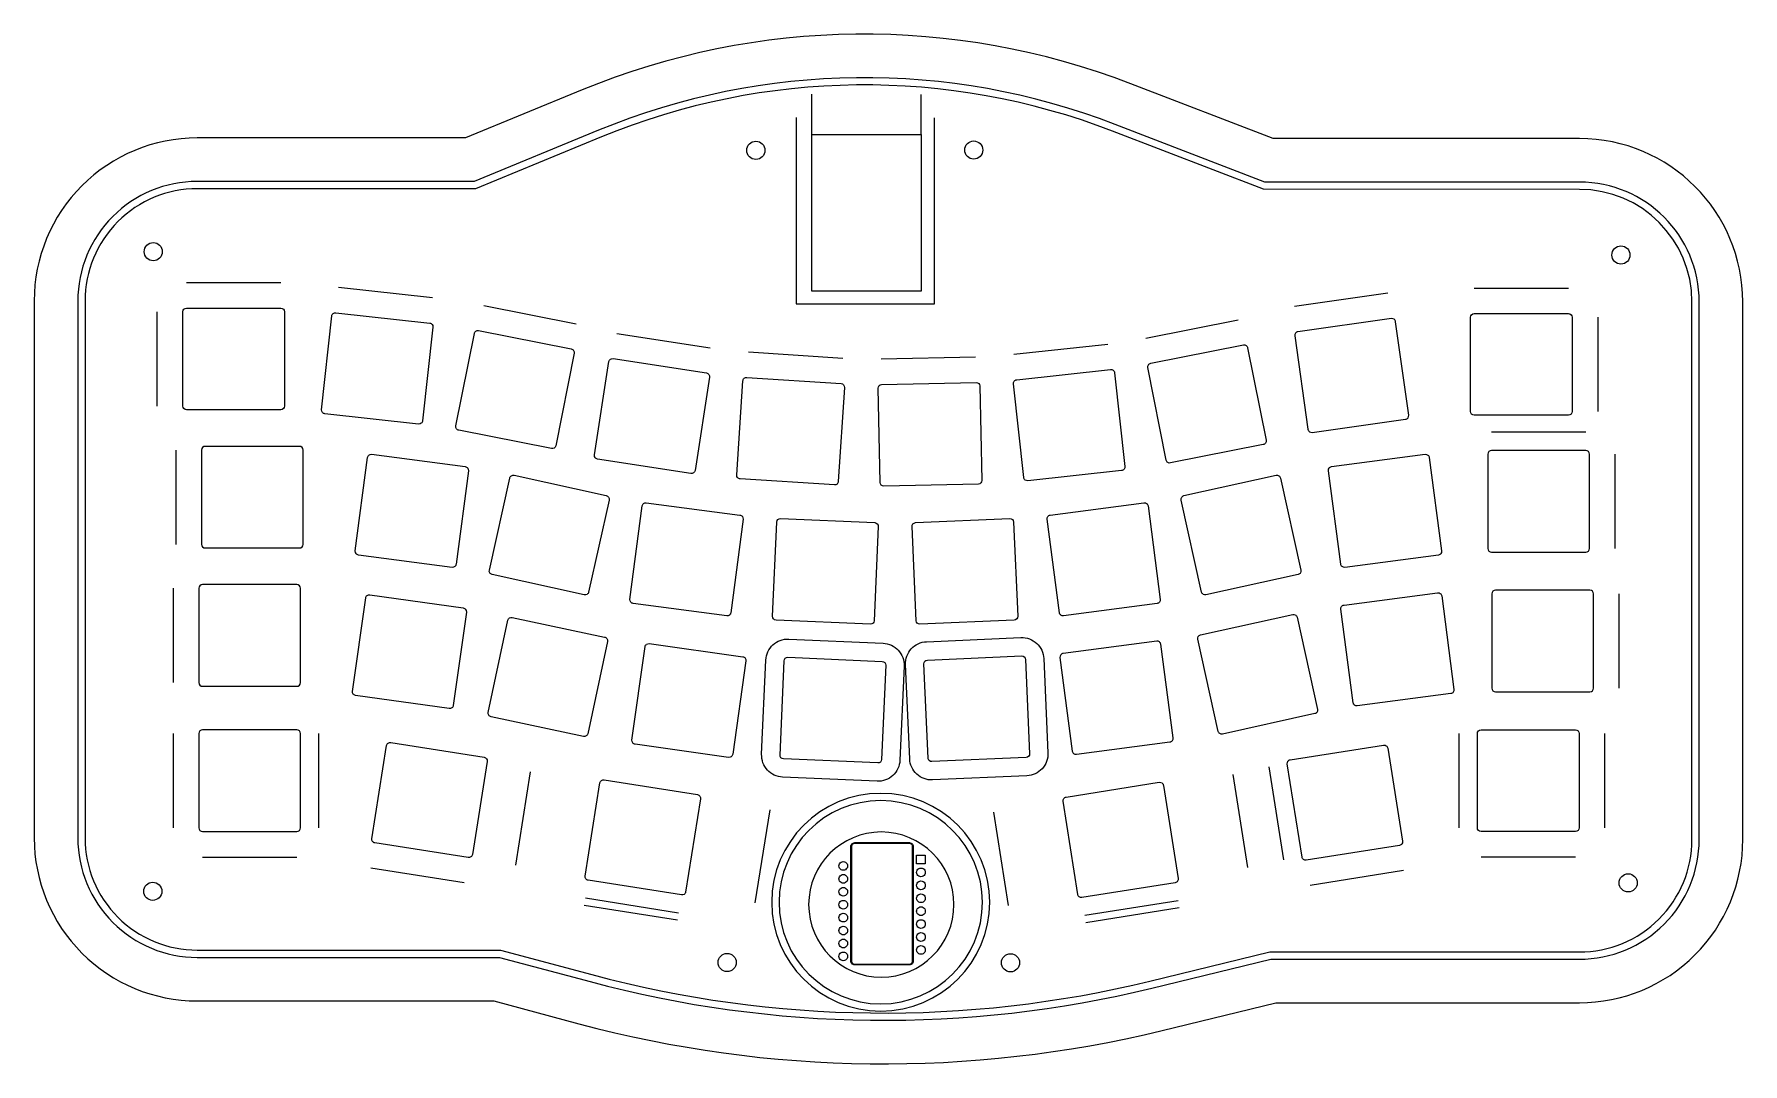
# Model space of a CAD drawing. Header units: millimetres. Extents: x 1 to 236, y 3 to 145.
import ezdxf

# ---------------------------------------------------------------- set-up
doc = ezdxf.new("R2010")
doc.units = ezdxf.units.MM
doc.layers.get('0').update_dxf_attribs({"linetype": 'CONTINUOUS'})

msp = doc.modelspace()

# ---------------------------------------------------------------- linework, layer by layer
for p, q in [((107.63, 131.09), (107.63, 136.65)), ((122.66, 131.09), (122.66, 136.6)), ((105.44, 133.44), (105.44, 107.76)), ((124.5, 107.76), (124.5, 133.41)), ((21.53, 110.71), (34.53, 110.71)), ((42.47, 110.05), (55.4, 108.64)), ((186.92, 109.23), (174.05, 107.42)), ((198.79, 109.95), (211.79, 109.95)), ((17.5, 93.69), (17.5, 106.69)), ((62.44, 107.55), (75.19, 105.02)), ((105.44, 107.76), (124.5, 107.76)), ((215.81, 105.93), (215.81, 92.93)), ((80.79, 103.71), (93.64, 101.73)), ((153.58, 103.04), (166.33, 105.58)), ((98.89, 101.16), (111.87, 100.31)), ((135.43, 100.82), (148.36, 102.23)), ((117.16, 100.19), (130.15, 100.47)), ((214.17, 90.09), (201.17, 90.09)), ((20.07, 87.64), (20.07, 74.64)), ((218.19, 74.07), (218.19, 87.07)), ((19.69, 68.59), (19.69, 55.59)), ((218.76, 54.83), (218.76, 67.83)), ((19.69, 48.59), (19.69, 35.59)), ((39.74, 35.59), (39.74, 48.59)), ((196.71, 35.59), (196.71, 48.59)), ((216.76, 48.59), (216.76, 35.59)), ((66.87, 30.46), (68.9, 43.3)), ((165.58, 42.95), (167.61, 30.11)), ((172.61, 31.16), (170.58, 44)), ((101.83, 38.08), (99.79, 25.24)), ((134.68, 24.9), (132.65, 37.74)), ((23.72, 31.56), (36.72, 31.56)), ((212.74, 31.56), (199.74, 31.56)), ((59.75, 28.01), (46.91, 30.04)), ((189.07, 29.69), (176.23, 27.65)), ((89.28, 23.84), (76.44, 25.88)), ((89.12, 22.86), (76.28, 24.89)), ((158.04, 25.53), (145.2, 23.5)), ((158.19, 24.55), (145.35, 22.51))]:
    msp.add_line(p, q)
for points in [[(59.95, 130.63), (23.01, 130.63, 0.414214), (0.56, 108.17), (0.56, 34.2, 0.414214), (23.01, 11.75), (63.85, 11.75), (75.54, 8.61, 0.125873), (155.83, 7.67), (171.51, 11.49), (213.28, 11.49, 0.414214), (235.78, 33.99), (235.78, 108.04, 0.414139), (213.29, 130.54), (171.11, 130.55), (151.53, 138.1, 0.192002), (75.99, 137.24)], [(61.13, 124.63), (23.01, 124.63, 0.414214), (6.56, 108.17), (6.56, 34.2, 0.414214), (23.01, 17.75), (64.64, 17.75), (77.09, 14.41, 0.125873), (154.41, 13.5), (170.79, 17.49), (213.28, 17.49, 0.414214), (229.78, 33.99), (229.78, 108.04, 0.414139), (213.29, 124.54), (169.99, 124.55), (149.38, 132.5, 0.192002), (78.27, 131.69)], [(61.33, 123.63), (23.01, 123.63, 0.414214), (7.56, 108.17), (7.56, 34.2, 0.414214), (23.01, 18.75), (64.77, 18.75), (77.35, 15.37, 0.125873), (154.17, 14.47), (170.67, 18.49), (213.28, 18.49, 0.414214), (228.78, 33.99), (228.78, 108.04, 0.414139), (213.29, 123.54), (169.8, 123.55), (149.02, 131.57, 0.192002), (78.65, 130.77)], [(34.53, 93.19), (21.53, 93.19, -0.414214), (21.03, 93.69), (21.03, 106.69, -0.414214), (21.53, 107.19), (34.53, 107.19, -0.414214), (35.03, 106.69), (35.03, 93.69, -0.414214)], [(40.57, 92.63, -0.414214), (40.12, 93.18), (41.54, 106.1, -0.414214), (42.09, 106.55), (55.01, 105.13, -0.414214), (55.46, 104.58), (54.04, 91.66, -0.414214), (53.49, 91.21)], [(211.79, 92.43), (198.79, 92.43, -0.414214), (198.29, 92.93), (198.29, 105.93, -0.414214), (198.79, 106.43), (211.79, 106.43, -0.414214), (212.29, 105.93), (212.29, 92.93, -0.414214)], [(59.02, 90.36, -0.414214), (58.63, 90.95), (61.16, 103.7, -0.414214), (61.75, 104.1), (74.5, 101.56, -0.414214), (74.9, 100.97), (72.36, 88.22, -0.414214), (71.77, 87.83)], [(174.54, 103.93, 0.414214), (174.11, 103.37), (175.92, 90.49, 0.414214), (176.49, 90.07), (189.36, 91.88, 0.414214), (189.79, 92.44), (187.98, 105.31, 0.414214), (187.41, 105.74)], [(156.41, 86.24), (153.88, 98.99, -0.414214), (154.27, 99.58), (167.02, 102.12, -0.414214), (167.61, 101.73), (170.15, 88.98, -0.414214), (169.75, 88.39), (157, 85.85, -0.414214)], [(77.7, 86.96), (79.68, 99.81, -0.414214), (80.25, 100.23), (93.1, 98.25, -0.414214), (93.52, 97.68), (91.54, 84.83, -0.414214), (90.97, 84.41), (78.12, 86.39, -0.414214)], [(97.75, 83.67, -0.414214), (97.28, 84.2), (98.13, 97.17, -0.414214), (98.66, 97.64), (111.64, 96.79, -0.414214), (112.1, 96.26), (111.25, 83.29, -0.414214), (110.72, 82.82)], [(117.23, 96.67), (130.23, 96.95, -0.414214), (130.74, 96.46), (131.03, 83.46, -0.414214), (130.54, 82.95), (117.54, 82.67, -0.414214), (117.03, 83.16), (116.75, 96.16, -0.414214)], [(150.71, 85.36, -0.414214), (150.26, 84.81), (137.34, 83.4, -0.414214), (136.79, 83.84), (135.37, 96.76, -0.414214), (135.82, 97.31), (148.74, 98.73, -0.414214), (149.29, 98.29)], [(37.6, 87.64, 0.414214), (37.1, 88.14), (24.1, 88.14, 0.414214), (23.6, 87.64), (23.6, 74.64, 0.414214), (24.1, 74.14), (37.1, 74.14, 0.414214), (37.6, 74.64)], [(45.2, 73.17, -0.414214), (44.77, 73.73), (46.46, 86.62, -0.414214), (47.02, 87.05), (59.91, 85.35, -0.414214), (60.34, 84.79), (58.65, 71.9, -0.414214), (58.09, 71.47)], [(192.05, 87.05, -0.414214), (192.61, 86.62), (194.31, 73.73, -0.414214), (193.88, 73.17), (180.99, 71.47, -0.414214), (180.43, 71.9), (178.73, 84.79, -0.414214), (179.16, 85.35)], [(214.67, 87.07, 0.414214), (214.17, 87.57), (201.17, 87.57, 0.414214), (200.67, 87.07), (200.67, 74.07, 0.414214), (201.17, 73.57), (214.17, 73.57, 0.414214), (214.67, 74.07)], [(79.7, 80.75), (76.89, 68.06, -0.414214), (76.29, 67.68), (63.6, 70.5, -0.414214), (63.22, 71.09), (66.03, 83.78, -0.414214), (66.63, 84.16), (79.32, 81.35, -0.414214)], [(174.95, 71.09, -0.414214), (174.57, 70.5), (161.88, 67.68, -0.414214), (161.28, 68.06), (158.47, 80.75, -0.414214), (158.85, 81.35), (171.54, 84.16, -0.414214), (172.14, 83.78)], [(84.27, 79.95, -0.414214), (84.83, 80.38), (97.72, 78.68, -0.414214), (98.15, 78.12), (96.46, 65.23, -0.414214), (95.9, 64.8), (83.01, 66.5, -0.414214), (82.58, 67.06)], [(141.71, 65.23), (140.02, 78.12, -0.414214), (140.45, 78.68), (153.34, 80.38, -0.414214), (153.9, 79.95), (155.59, 67.06, -0.414214), (155.16, 66.5), (142.27, 64.8, -0.414214)], [(116.29, 77.63, -0.414214), (116.76, 77.11), (116.2, 64.12, -0.414214), (115.68, 63.64), (102.69, 64.21, -0.414214), (102.21, 64.73), (102.78, 77.72, -0.414214), (103.3, 78.19)], [(121.41, 77.11, -0.414214), (121.88, 77.63), (134.87, 78.19, -0.414214), (135.39, 77.72), (135.96, 64.73, -0.414214), (135.48, 64.21), (122.49, 63.64, -0.414214), (121.97, 64.12)], [(23.22, 68.59), (23.22, 55.59, 0.414214), (23.72, 55.09), (36.72, 55.09, 0.414214), (37.22, 55.59), (37.22, 68.59, 0.414214), (36.72, 69.09), (23.72, 69.09, 0.414214)], [(201.24, 54.83, 0.414214), (201.74, 54.33), (214.74, 54.33, 0.414214), (215.24, 54.83), (215.24, 67.83, 0.414214), (214.74, 68.33), (201.74, 68.33, 0.414214), (201.24, 67.83)], [(57.69, 52.02), (44.81, 53.83, -0.414214), (44.39, 54.39), (46.2, 67.27, -0.414214), (46.76, 67.69), (59.63, 65.88, -0.414214), (60.06, 65.32), (58.25, 52.45, -0.414214)], [(193.77, 67.97, -0.414214), (194.33, 67.54), (196.02, 54.65, -0.414214), (195.59, 54.09), (182.71, 52.4, -0.414214), (182.14, 52.83), (180.45, 65.71, -0.414214), (180.88, 66.28)], [(79.08, 61.87, -0.414214), (79.47, 61.28), (76.76, 48.56, -0.414214), (76.17, 48.18), (63.46, 50.88, -0.414214), (63.07, 51.47), (65.77, 64.19, -0.414214), (66.37, 64.57)], [(173.82, 64.98, -0.414214), (174.41, 64.6), (177.23, 51.91, -0.414214), (176.85, 51.32), (164.16, 48.5, -0.414214), (163.56, 48.88), (160.75, 61.57, -0.414214), (161.13, 62.17)], [(116.59, 42), (103.6, 42.57, -0.414214), (100.71, 45.72), (101.28, 58.71, -0.414214), (104.43, 61.6), (117.42, 61.03, -0.414214), (120.31, 57.88), (119.74, 44.89, -0.414214)], [(139.56, 58.9), (140.12, 45.91, -0.414214), (137.23, 42.76), (124.25, 42.19, -0.414214), (121.09, 45.08), (120.52, 58.07, -0.414214), (123.41, 61.23), (136.4, 61.79, -0.414214)], [(143.47, 46.16, 0.414214), (144.03, 45.73), (156.92, 47.42, 0.414214), (157.35, 47.99), (155.66, 60.87, 0.414214), (155.1, 61.31), (142.21, 59.61, 0.414214), (141.78, 59.05)], [(96.16, 45.3), (83.29, 47.11, -0.414214), (82.86, 47.67), (84.67, 60.55, -0.414214), (85.24, 60.97), (98.11, 59.16, -0.414214), (98.54, 58.6), (96.73, 45.72, -0.414214)], [(117.79, 57.99), (117.22, 45, -0.414214), (116.7, 44.53), (103.71, 45.09, -0.414214), (103.24, 45.61), (103.8, 58.6, -0.414214), (104.32, 59.08), (117.31, 58.51, -0.414214)], [(124.14, 44.72, -0.414214), (123.61, 45.19), (123.05, 58.18, -0.414214), (123.52, 58.7), (136.51, 59.27, -0.414214), (137.03, 58.79), (137.6, 45.8, -0.414214), (137.12, 45.28)], [(37.22, 48.59, 0.414214), (36.72, 49.09), (23.72, 49.09, 0.414214), (23.22, 48.59), (23.22, 35.59, 0.414214), (23.72, 35.09), (36.72, 35.09, 0.414214), (37.22, 35.59)], [(60.88, 31.9, -0.414214), (60.31, 31.49), (47.47, 33.52, -0.414214), (47.05, 34.09), (49.08, 46.93, -0.414214), (49.66, 47.35), (62.5, 45.32, -0.414214), (62.91, 44.74)], [(199.24, 35.59), (199.24, 48.59, -0.414214), (199.74, 49.09), (212.74, 49.09, -0.414214), (213.24, 48.59), (213.24, 35.59, -0.414214), (212.74, 35.09), (199.74, 35.09, -0.414214)], [(188.94, 33.74, -0.414214), (188.52, 33.17), (175.68, 31.14, -0.414214), (175.11, 31.55), (173.07, 44.39, -0.414214), (173.49, 44.96), (186.33, 47, -0.414214), (186.9, 46.58)], [(76.42, 28.94), (78.45, 41.78, -0.414214), (79.02, 42.2), (91.86, 40.16, -0.414214), (92.28, 39.59), (90.24, 26.75, -0.414214), (89.67, 26.34), (76.83, 28.37, -0.414214)], [(144.23, 26.41), (142.2, 39.25, -0.414214), (142.61, 39.82), (155.45, 41.86, -0.414214), (156.03, 41.44), (158.06, 28.6, -0.414214), (157.64, 28.03), (144.8, 26, -0.414214)]]:
    msp.add_lwpolyline(points, format="xyb", close=True)
for points in [[(107.63, 109.54), (107.63, 131.09), (122.66, 131.09), (122.66, 109.54)], [(121.53, 33.24), (121.57, 33.12), (121.59, 33), (121.59, 17.25), (121.57, 17.13), (121.53, 17.01), (121.47, 16.91), (121.38, 16.82), (121.28, 16.76), (121.16, 16.72), (121.04, 16.7), (113.54, 16.7), (113.42, 16.72), (113.3, 16.76), (113.19, 16.82), (113.11, 16.91), (113.04, 17.01), (113, 17.13), (112.99, 17.25), (112.99, 33), (113, 33.12), (113.04, 33.24), (113.11, 33.35), (113.19, 33.43), (113.3, 33.5), (113.42, 33.54), (113.54, 33.55), (121.04, 33.55), (121.16, 33.54), (121.28, 33.5), (121.38, 33.43), (121.47, 33.35)], [(113.18, 33.28), (113.12, 33.18), (113.09, 33.06), (113.09, 33), (113.09, 17.25), (113.09, 17.19), (113.12, 17.08), (113.18, 16.98), (113.26, 16.89), (113.36, 16.83), (113.48, 16.8), (113.54, 16.8), (121.04, 16.8), (121.1, 16.8), (121.21, 16.83), (121.31, 16.89), (121.4, 16.98), (121.46, 17.08), (121.49, 17.19), (121.49, 17.25), (121.49, 33), (121.49, 33.06), (121.46, 33.18), (121.4, 33.28), (121.31, 33.36), (121.21, 33.42), (121.1, 33.45), (121.04, 33.45), (113.54, 33.45), (113.48, 33.45), (113.36, 33.42), (113.26, 33.36)], [(111.52, 29.92), (111.42, 30.04), (111.36, 30.19), (111.34, 30.34), (111.36, 30.5), (111.42, 30.64), (111.52, 30.77), (111.64, 30.86), (111.78, 30.92), (111.94, 30.94), (112.1, 30.92), (112.24, 30.86), (112.36, 30.77), (112.46, 30.64), (112.52, 30.5), (112.54, 30.34), (112.52, 30.19), (112.46, 30.04), (112.36, 29.92), (112.24, 29.82), (112.1, 29.76), (111.94, 29.74), (111.78, 29.76), (111.64, 29.82)], [(123.24, 30.63), (122.04, 30.63), (122.04, 31.83), (123.24, 31.83)], [(111.64, 29.08), (111.78, 29.14), (111.94, 29.16), (112.1, 29.14), (112.24, 29.08), (112.36, 28.99), (112.46, 28.86), (112.52, 28.72), (112.54, 28.56), (112.52, 28.41), (112.46, 28.26), (112.36, 28.14), (112.24, 28.04), (112.1, 27.98), (111.94, 27.96), (111.78, 27.98), (111.64, 28.04), (111.52, 28.14), (111.42, 28.26), (111.36, 28.41), (111.34, 28.56), (111.36, 28.72), (111.42, 28.86), (111.52, 28.99)], [(123.06, 29.03), (122.94, 28.93), (122.8, 28.87), (122.64, 28.85), (122.48, 28.87), (122.34, 28.93), (122.22, 29.03), (122.12, 29.15), (122.06, 29.3), (122.04, 29.45), (122.06, 29.61), (122.12, 29.75), (122.22, 29.88), (122.34, 29.97), (122.48, 30.03), (122.64, 30.05), (122.8, 30.03), (122.94, 29.97), (123.06, 29.88), (123.16, 29.75), (123.22, 29.61), (123.24, 29.45), (123.22, 29.3), (123.16, 29.15)], [(122.04, 27.67), (122.06, 27.83), (122.12, 27.97), (122.22, 28.1), (122.34, 28.19), (122.48, 28.25), (122.64, 28.27), (122.8, 28.25), (122.94, 28.19), (123.06, 28.1), (123.16, 27.97), (123.22, 27.83), (123.24, 27.67), (123.22, 27.52), (123.16, 27.37), (123.06, 27.25), (122.94, 27.15), (122.8, 27.09), (122.64, 27.07), (122.48, 27.09), (122.34, 27.15), (122.22, 27.25), (122.12, 27.37), (122.06, 27.52)], [(112.46, 27.08), (112.52, 26.94), (112.54, 26.78), (112.52, 26.63), (112.46, 26.48), (112.36, 26.36), (112.24, 26.26), (112.1, 26.2), (111.94, 26.18), (111.78, 26.2), (111.64, 26.26), (111.52, 26.36), (111.42, 26.48), (111.36, 26.63), (111.34, 26.78), (111.36, 26.94), (111.42, 27.08), (111.52, 27.21), (111.64, 27.3), (111.78, 27.36), (111.94, 27.38), (112.1, 27.36), (112.24, 27.3), (112.36, 27.21)], [(122.34, 25.37), (122.22, 25.47), (122.12, 25.59), (122.06, 25.74), (122.04, 25.89), (122.06, 26.05), (122.12, 26.19), (122.22, 26.32), (122.34, 26.41), (122.48, 26.47), (122.64, 26.49), (122.8, 26.47), (122.94, 26.41), (123.06, 26.32), (123.16, 26.19), (123.22, 26.05), (123.24, 25.89), (123.22, 25.74), (123.16, 25.59), (123.06, 25.47), (122.94, 25.37), (122.8, 25.31), (122.64, 25.29), (122.48, 25.31)], [(111.36, 25.16), (111.42, 25.3), (111.52, 25.43), (111.64, 25.52), (111.78, 25.58), (111.94, 25.6), (112.1, 25.58), (112.24, 25.52), (112.36, 25.43), (112.46, 25.3), (112.52, 25.16), (112.54, 25), (112.52, 24.85), (112.46, 24.7), (112.36, 24.58), (112.24, 24.48), (112.1, 24.42), (111.94, 24.4), (111.78, 24.42), (111.64, 24.48), (111.52, 24.58), (111.42, 24.7), (111.36, 24.85), (111.34, 25)], [(111.64, 23.74), (111.78, 23.8), (111.94, 23.82), (112.1, 23.8), (112.24, 23.74), (112.36, 23.65), (112.46, 23.52), (112.52, 23.38), (112.54, 23.22), (112.52, 23.07), (112.46, 22.92), (112.36, 22.8), (112.24, 22.7), (112.1, 22.64), (111.94, 22.62), (111.78, 22.64), (111.64, 22.7), (111.52, 22.8), (111.42, 22.92), (111.36, 23.07), (111.34, 23.22), (111.36, 23.38), (111.42, 23.52), (111.52, 23.65)], [(122.48, 23.53), (122.34, 23.59), (122.22, 23.69), (122.12, 23.81), (122.06, 23.96), (122.04, 24.11), (122.06, 24.27), (122.12, 24.41), (122.22, 24.54), (122.34, 24.63), (122.48, 24.69), (122.64, 24.71), (122.8, 24.69), (122.94, 24.63), (123.06, 24.54), (123.16, 24.41), (123.22, 24.27), (123.24, 24.11), (123.22, 23.96), (123.16, 23.81), (123.06, 23.69), (122.94, 23.59), (122.8, 23.53), (122.64, 23.51)], [(112.52, 21.29), (112.46, 21.14), (112.36, 21.02), (112.24, 20.92), (112.1, 20.86), (111.94, 20.84), (111.78, 20.86), (111.64, 20.92), (111.52, 21.02), (111.42, 21.14), (111.36, 21.29), (111.34, 21.44), (111.36, 21.6), (111.42, 21.74), (111.52, 21.87), (111.64, 21.96), (111.78, 22.02), (111.94, 22.04), (112.1, 22.02), (112.24, 21.96), (112.36, 21.87), (112.46, 21.74), (112.52, 21.6), (112.54, 21.44)], [(122.06, 22.18), (122.04, 22.33), (122.06, 22.49), (122.12, 22.63), (122.22, 22.76), (122.34, 22.85), (122.48, 22.91), (122.64, 22.93), (122.8, 22.91), (122.94, 22.85), (123.06, 22.76), (123.16, 22.63), (123.22, 22.49), (123.24, 22.33), (123.22, 22.18), (123.16, 22.03), (123.06, 21.91), (122.94, 21.81), (122.8, 21.75), (122.64, 21.73), (122.48, 21.75), (122.34, 21.81), (122.22, 21.91), (122.12, 22.03)], [(111.42, 19.96), (111.52, 20.09), (111.64, 20.18), (111.78, 20.24), (111.94, 20.26), (112.1, 20.24), (112.24, 20.18), (112.36, 20.09), (112.46, 19.96), (112.52, 19.82), (112.54, 19.66), (112.52, 19.51), (112.46, 19.36), (112.36, 19.24), (112.24, 19.14), (112.1, 19.08), (111.94, 19.06), (111.78, 19.08), (111.64, 19.14), (111.52, 19.24), (111.42, 19.36), (111.36, 19.51), (111.34, 19.66), (111.36, 19.82)], [(123.16, 20.85), (123.22, 20.71), (123.24, 20.55), (123.22, 20.4), (123.16, 20.25), (123.06, 20.13), (122.94, 20.03), (122.8, 19.97), (122.64, 19.95), (122.48, 19.97), (122.34, 20.03), (122.22, 20.13), (122.12, 20.25), (122.06, 20.4), (122.04, 20.55), (122.06, 20.71), (122.12, 20.85), (122.22, 20.98), (122.34, 21.07), (122.48, 21.13), (122.64, 21.15), (122.8, 21.13), (122.94, 21.07), (123.06, 20.98)], [(122.8, 18.19), (122.64, 18.17), (122.48, 18.19), (122.34, 18.25), (122.22, 18.35), (122.12, 18.47), (122.06, 18.62), (122.04, 18.77), (122.06, 18.93), (122.12, 19.07), (122.22, 19.2), (122.34, 19.29), (122.48, 19.35), (122.64, 19.37), (122.8, 19.35), (122.94, 19.29), (123.06, 19.2), (123.16, 19.07), (123.22, 18.93), (123.24, 18.77), (123.22, 18.62), (123.16, 18.47), (123.06, 18.35), (122.94, 18.25)], [(111.42, 18.18), (111.52, 18.31), (111.64, 18.4), (111.78, 18.46), (111.94, 18.48), (112.1, 18.46), (112.24, 18.4), (112.36, 18.31), (112.46, 18.18), (112.52, 18.04), (112.54, 17.88), (112.52, 17.73), (112.46, 17.58), (112.36, 17.46), (112.24, 17.36), (112.1, 17.3), (111.94, 17.28), (111.78, 17.3), (111.64, 17.36), (111.52, 17.46), (111.42, 17.58), (111.36, 17.73), (111.34, 17.88), (111.36, 18.04)]]:
    msp.add_lwpolyline(points, close=True)
for centre in [(99.91, 128.92), (129.91, 128.96), (16.95, 114.96), (219, 114.5), (220, 28.01), (16.89, 26.85), (95.96, 17.04), (134.97, 17)]:
    msp.add_circle(centre, 1.25)
at = {"extrusion": (0, 0, -1)}
for centre, radius in [((-117.1, 25.34), 15), ((-117.1, 25.34), 14), ((-117.18, 25.02), 10)]:
    msp.add_circle(centre, radius, dxfattribs=at)

doc.saveas('drawing.dxf')
